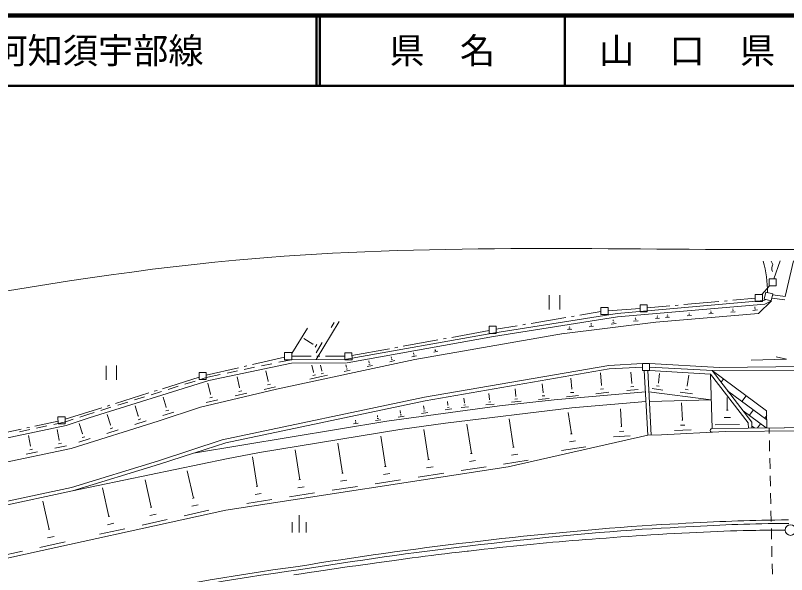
# Model space of a CAD drawing. Units: millimetres, scale not verified. Extents: x 40000 to 680000, y 20000 to 380000.
# Drawn here: x 255019 to 364505, y 300596 to 380000 of the extents above; entities that cross this region are included whole.
import ezdxf
from ezdxf.enums import TextEntityAlignment as Align

# ---------------------------------------------------------------- set-up
doc = ezdxf.new("R2010")
doc.units = ezdxf.units.MM
doc.header["$LTSCALE"] = 1000
doc.linetypes.add('CHAIN', pattern=[18.5, 12, -1.5, 3.5, -1.5])
for name, color, linetype, lineweight in [('M-BGD', 7, 'Continuous', 13), ('M-BMK', 2, 'CHAIN', 13), ('M-BMK-ROW', 30, 'Continuous', 13), ('M-BMK-SRVR', 3, 'Continuous', 13), ('M-STR-HTXT', 7, 'Continuous', 13), ('M-STR-STR1', 1, 'Continuous', 13), ('M-TTL', 2, 'Continuous', 140), ('M-TTL-LINE', 7, 'Continuous', 50)]:
    doc.layers.add(name, color=color, linetype=linetype, lineweight=lineweight)
doc.layers.add('M-TTL-TXT', color=7, linetype='Continuous')
doc.styles.add('ＭＳ ゴシック', font='')
doc.styles.get('ＭＳ ゴシック').set_extended_font_data('MS Gothic')

msp = doc.modelspace()

# ---------------------------------------------------------------- linework, layer by layer
at = {"layer": 'M-BGD'}
for p, q in [((362326, 345116), (362567, 344625)), ((365484, 345147), (364302, 340095)), ((361346, 339703), (361556, 340685)), ((361556, 340685), (362538, 340475)), ((330796, 340255), (330797, 338250)), ((332300, 340255), (332300, 338251)), ((361266, 339502), (340459, 337682)), ((360505, 337688), (362348, 339493)), ((361266, 339502), (361566, 339653)), ((362348, 339493), (361346, 339703)), ((361406, 339011), (362348, 339493)), ((362538, 340475), (362328, 339493)), ((364268, 339599), (362398, 339844)), ((364358, 340094), (362508, 340335)), ((361406, 339011), (340519, 337191)), ((356876, 338268), (356876, 338338)), ((359943, 338329), (360103, 338349)), ((359983, 338530), (360023, 338530)), ((360003, 338530), (359993, 338620)), ((340459, 337682), (322810, 334890)), ((360505, 337688), (345942, 336441)), ((346132, 337333), (346162, 337343)), ((346142, 337343), (346142, 337353)), ((347525, 337293), (347676, 337303)), ((347565, 337464), (347605, 337474)), ((347585, 337474), (347585, 337484)), ((350402, 337354), (350993, 337405)), ((350612, 337545), (350762, 337565)), ((350652, 337735), (350682, 337735)), ((350672, 337735), (350662, 337765)), ((353489, 337606), (354100, 337656)), ((353709, 337806), (353859, 337826)), ((353749, 337997), (353789, 337997)), ((353769, 337997), (353759, 338047)), ((356596, 337867), (357217, 337918)), ((356816, 338068), (356976, 338088)), ((356856, 338258), (356896, 338268)), ((359723, 338119), (360354, 338179)), ((300980, 336537), (297714, 331134)), ((299847, 335675), (300268, 336386)), ((340519, 337191), (322890, 334389)), ((345942, 336441), (332582, 334773)), ((336731, 336187), (336771, 336197)), ((336751, 336197), (336741, 336298)), ((339608, 336168), (340299, 336249)), ((339838, 336409), (340018, 336429)), ((339898, 336619), (339878, 336780)), ((339878, 336619), (339928, 336629)), ((342775, 336560), (343416, 336640)), ((342995, 336781), (343155, 336801)), ((343025, 336981), (343065, 336991)), ((343045, 336981), (343035, 337071)), ((345892, 336952), (346483, 337022)), ((346092, 337152), (346242, 337173)), ((347325, 337103), (347906, 337143)), ((333424, 335394), (333995, 335465)), ((333614, 335595), (333764, 335605)), ((333654, 335765), (333684, 335775)), ((336491, 335776), (337112, 335857)), ((336701, 335997), (336861, 336017)), ((297262, 333329), (295949, 334120)), ((322810, 334890), (302014, 331175)), ((322900, 334399), (302104, 330684)), ((332823, 334813), (311716, 331128)), ((297242, 333288), (297292, 333379)), ((297593, 332898), (297804, 333259)), ((297704, 332096), (298565, 333539)), ((311515, 331759), (311676, 331790)), ((311555, 331970), (311525, 332070)), ((311535, 331960), (311575, 331970)), ((314402, 332181), (314973, 332302)), ((314582, 332402), (314722, 332432)), ((314592, 332582), (314632, 332592)), ((314612, 332582), (314612, 332592)), ((311716, 331128), (292063, 326902)), ((294146, 331102), (292408, 330740)), ((302014, 331175), (294146, 331102)), ((302014, 330674), (294206, 330601)), ((305251, 330675), (305191, 330936)), ((305221, 330665), (305271, 330675)), ((308168, 330826), (308869, 330977)), ((308428, 331327), (308388, 331508)), ((308388, 331097), (308559, 331137)), ((308408, 331317), (308448, 331327)), ((311315, 331509), (311956, 331649)), ((359474, 331043), (364486, 331175)), ((363022, 331525), (364486, 331175)), ((267887, 330262), (267887, 328258)), ((269390, 330263), (269391, 328258)), ((294206, 330601), (282480, 328162)), ((288982, 330026), (287514, 329720)), ((291430, 330536), (289961, 330230)), ((297334, 329339), (297113, 330332)), ((298526, 329510), (298346, 330342)), ((301694, 329421), (302566, 329612)), ((302014, 330033), (301944, 330383)), ((301964, 329752), (302185, 329802)), ((301984, 330032), (302044, 330043)), ((304971, 330134), (305732, 330294)), ((305201, 330424), (305392, 330465)), ((339289, 330295), (313091, 325766)), ((339339, 329794), (313181, 325275)), ((339289, 330295), (344039, 330557)), ((339339, 329794), (344040, 330056)), ((344039, 330557), (345042, 330567)), ((344050, 329555), (344039, 330557)), ((345052, 329565), (344050, 329555)), ((344300, 329565), (344794, 320374)), ((344801, 329565), (345295, 320394)), ((345042, 330567), (345052, 329565)), ((345042, 330567), (354934, 330009)), ((345042, 330066), (354924, 329508)), ((345052, 329565), (353692, 329076)), ((353932, 329568), (359567, 322223)), ((353932, 329568), (361671, 323862)), ((367132, 329632), (354924, 329508)), ((367132, 330133), (354934, 330009)), ((282350, 328643), (281474, 328370)), ((284087, 329005), (282350, 328643)), ((286535, 329516), (285066, 329210)), ((286831, 327151), (286479, 328685)), ((290920, 328055), (290578, 329538)), ((296833, 328357), (298216, 328668)), ((297254, 328888), (297604, 328969)), ((297294, 329329), (297384, 329350)), ((298066, 328628), (299308, 328899)), ((298446, 329109), (298757, 329180)), ((298486, 329510), (298566, 329520)), ((334008, 326955), (333857, 328469)), ((338237, 327498), (338066, 329252)), ((342547, 327780), (342386, 329344)), ((346305, 327821), (346475, 329144)), ((350405, 327392), (350605, 328935)), ((353692, 329076), (359066, 322132)), ((353692, 329076), (353935, 321359)), ((282480, 328162), (265473, 322855)), ((280519, 328073), (279087, 327626)), ((282120, 328292), (281117, 328292)), ((282701, 326218), (282340, 327801)), ((290820, 327523), (291230, 327614)), ((290869, 328045), (290970, 328065)), ((329959, 326443), (329828, 327706)), ((338297, 327508), (338177, 327498)), ((342597, 327780), (342497, 327770)), ((346436, 327330), (346045, 327390)), ((346355, 327821), (346255, 327831)), ((350455, 327382), (350345, 327402)), ((355546, 328375), (355206, 327914)), ((275746, 326585), (274314, 326138)), ((278133, 327329), (276701, 326882)), ((292063, 326902), (281309, 324353)), ((286220, 325968), (287883, 326340)), ((286731, 326610), (287151, 326700)), ((286780, 327141), (286881, 327161)), ((290319, 326892), (291952, 327263)), ((322332, 325468), (322251, 326290)), ((326070, 325941), (325959, 326983)), ((330009, 326443), (329909, 326433)), ((331503, 325411), (344462, 326528)), ((334278, 326474), (333848, 326434)), ((334068, 326966), (333958, 326955)), ((339290, 326476), (337416, 326285)), ((338528, 326967), (338067, 326917)), ((343449, 326898), (341846, 326737)), ((342798, 327319), (342397, 327279)), ((353813, 325398), (344963, 326548)), ((346957, 326789), (345404, 326999)), ((351127, 326249), (349413, 326479)), ((350545, 326850), (350124, 326910)), ((361700, 322591), (356138, 326702)), ((356559, 326381), (356469, 326261)), ((273359, 325841), (271927, 325394)), ((276438, 324362), (275976, 325805)), ((282100, 325045), (283744, 325406)), ((282601, 325677), (283012, 325767)), ((282651, 326198), (282752, 326228)), ((313081, 325766), (284387, 319714)), ((313181, 325275), (284869, 319303)), ((316429, 324645), (316348, 325186)), ((318754, 325006), (318693, 325628)), ((322372, 325468), (322302, 325458)), ((331503, 325411), (323725, 324567)), ((326832, 325199), (325469, 325059)), ((326281, 325550), (325940, 325520)), ((326110, 325951), (326020, 325941)), ((330811, 325601), (329287, 325451)), ((330189, 326002), (329809, 325962)), ((334960, 326034), (333266, 325853)), ((344542, 325185), (333999, 324269)), ((345043, 325165), (353813, 325398)), ((356079, 323956), (356058, 325720)), ((358774, 326001), (358173, 325189)), ((268586, 324353), (267154, 323906)), ((270972, 325097), (269540, 324650)), ((272469, 323108), (272018, 324551)), ((281309, 324353), (275286, 322397)), ((276388, 324352), (276488, 324382)), ((323725, 324567), (307729, 322397)), ((313031, 324092), (312961, 324553)), ((313061, 324092), (313001, 324082)), ((317000, 324144), (316038, 323993)), ((333999, 324269), (316099, 322099)), ((316599, 324374), (316358, 324334)), ((316459, 324655), (316398, 324645)), ((319345, 324435), (318303, 324325)), ((318924, 324706), (318664, 324676)), ((318794, 325006), (318724, 325006)), ((323003, 324807), (321811, 324687)), ((322522, 325118), (322222, 325088)), ((341065, 321646), (340944, 324121)), ((349715, 322520), (349594, 324996)), ((265313, 323336), (264159, 322956)), ((266199, 323609), (265323, 323336)), ((268501, 321853), (268049, 323307)), ((272429, 323098), (272519, 323128)), ((275947, 323169), (277521, 323670)), ((276388, 323830), (276779, 323961)), ((306436, 322978), (306406, 323208)), ((310195, 323099), (309343, 322969)), ((309834, 323300), (309624, 323270)), ((309694, 323540), (309633, 323911)), ((309714, 323550), (309664, 323540)), ((313572, 323612), (312660, 323471)), ((313191, 323832), (312961, 323802)), ((333950, 320581), (333478, 323628)), ((355969, 323956), (356189, 323956)), ((361592, 321432), (358334, 323826)), ((359787, 324007), (359196, 323195)), ((361686, 323199), (361401, 322815)), ((361671, 323862), (361725, 321430)), ((262106, 322272), (260469, 321922)), ((263210, 322643), (262056, 322262)), ((265473, 322855), (262206, 321781)), ((275286, 322397), (262939, 318514)), ((264532, 320599), (264070, 322053)), ((271989, 321915), (273562, 322416)), ((272429, 322576), (272820, 322697)), ((307729, 322397), (280309, 317848)), ((303670, 322095), (303029, 321995)), ((303400, 322255), (303239, 322225)), ((303309, 322436), (303269, 322426)), ((303289, 322436), (303279, 322516)), ((306877, 322587), (306136, 322477)), ((306567, 322767), (306376, 322737)), ((306456, 322978), (306416, 322978)), ((316099, 322099), (309574, 321185)), ((319748, 317790), (319115, 321949)), ((325742, 318654), (325119, 322703)), ((349635, 322520), (349785, 322530)), ((354366, 321860), (357833, 321891)), ((355658, 322913), (356520, 322923)), ((359076, 321401), (359066, 322132)), ((359578, 321411), (359567, 322223)), ((360810, 322003), (360369, 321421)), ((262206, 321781), (245850, 318288)), ((257046, 321190), (255579, 320877)), ((259491, 321713), (258024, 321400)), ((261245, 319696), (260934, 321200)), ((268020, 320651), (269603, 321152)), ((268461, 321833), (268551, 321874)), ((268461, 321312), (268852, 321443)), ((309574, 321185), (289690, 317911)), ((313675, 316906), (313022, 321176)), ((340795, 320924), (341386, 320944)), ((340985, 321636), (341136, 321646)), ((355779, 320899), (346759, 320435)), ((348603, 321057), (350958, 321168)), ((349454, 321799), (350046, 321829)), ((353935, 321359), (364208, 321452)), ((355779, 320899), (368819, 321023)), ((359928, 321411), (359577, 321671)), ((364208, 321482), (368468, 321524)), ((257166, 318853), (256865, 320326)), ((261195, 319686), (261295, 319706)), ((264041, 319386), (265625, 319898)), ((264482, 320579), (264582, 320609)), ((264482, 320058), (264883, 320179)), ((284387, 319714), (275318, 316744)), ((307561, 315952), (306898, 320252)), ((344794, 320374), (324971, 315888)), ((333839, 320561), (334060, 320601)), ((339943, 320172), (342309, 320283)), ((344794, 320374), (346759, 320435)), ((257116, 318843), (257216, 318863)), ((260624, 318554), (262257, 318885)), ((261135, 319165), (261546, 319245)), ((284869, 319303), (280489, 317878)), ((301458, 314998), (300805, 319268)), ((325631, 318644), (325852, 318674)), ((332527, 318215), (336015, 318758)), ((333679, 319468), (334551, 319599)), ((262939, 318514), (241532, 314007)), ((256555, 317710), (258168, 318042)), ((257066, 318322), (257467, 318402)), ((280309, 317848), (275468, 316273)), ((289690, 317911), (284980, 317028)), ((295384, 314054), (294731, 318294)), ((319638, 317770), (319858, 317800)), ((325461, 317541), (326343, 317682)), ((275328, 316754), (262961, 312962)), ((263111, 312481), (284980, 317028)), ((289321, 313110), (288678, 317319)), ((313564, 316886), (313795, 316916)), ((319468, 316648), (320360, 316788)), ((324319, 316298), (327807, 316831)), ((275468, 316273), (263111, 312481)), ((280281, 311444), (279417, 315342)), ((284872, 309731), (324971, 315888)), ((307441, 315932), (307671, 315962)), ((313394, 315734), (314306, 315874)), ((318296, 315374), (321864, 315917)), ((301347, 314978), (301568, 315018)), ((307271, 314790), (308183, 314930)), ((312192, 314430), (315840, 314993)), ((274297, 310159), (273444, 314057)), ((295264, 314034), (295494, 314074)), ((301177, 313845), (302079, 313986)), ((306079, 313496), (309707, 314049)), ((263001, 312972), (232774, 306457)), ((263111, 312481), (232895, 305966)), ((268294, 308854), (267401, 312903)), ((289040, 311967), (289932, 312108)), ((289210, 313090), (289431, 313130)), ((293922, 311628), (297499, 312181)), ((295094, 312911), (295996, 313042)), ((299985, 312562), (303593, 313115)), ((259805, 307007), (258922, 311026)), ((280170, 311423), (280391, 311474)), ((287868, 310694), (291436, 311247)), ((274187, 310129), (274408, 310179)), ((280070, 310291), (280952, 310492)), ((284872, 309731), (244753, 300919)), ((268184, 308834), (268404, 308884)), ((274087, 308996), (274979, 309187)), ((278978, 308947), (282496, 309720)), ((295293, 309054), (295294, 306549)), ((268084, 307681), (268976, 307882)), ((272995, 307633), (276543, 308415)), ((294291, 308052), (294291, 306548)), ((296296, 306549), (296295, 308053)), ((345390, 307615), (346703, 307686)), ((346703, 307686), (347935, 307756)), ((347935, 307756), (349108, 307817)), ((349108, 307817), (350210, 307877)), ((350210, 307877), (351253, 307928)), ((351253, 307928), (352255, 307978)), ((352255, 307978), (353207, 308029)), ((353207, 308029), (354129, 308079)), ((354129, 308079), (355021, 308119)), ((355021, 308119), (355893, 308150)), ((355042, 307618), (355903, 307659)), ((355893, 308150), (356745, 308190)), ((355903, 307659), (356755, 307689)), ((356745, 308190), (357587, 308220)), ((356755, 307689), (357597, 307719)), ((357587, 308220), (358429, 308251)), ((357597, 307719), (358439, 307750)), ((358429, 308251), (359271, 308271)), ((358439, 307750), (359281, 307770)), ((359271, 308271), (360123, 308291)), ((359281, 307770), (360143, 307790)), ((360123, 308291), (360995, 308312)), ((360143, 307790), (361015, 307810)), ((360995, 308312), (361887, 308332)), ((361015, 307810), (361907, 307831)), ((361887, 308332), (362819, 308342)), ((361907, 307831), (362829, 307841)), ((362819, 308342), (363781, 308353)), ((362829, 307841), (363801, 307851)), ((363781, 308353), (364783, 308363)), ((363801, 307851), (364804, 307862)), ((259695, 306987), (259916, 307027)), ((266972, 306318), (270550, 307101)), ((343996, 307535), (345390, 307615)), ((344017, 307033), (345410, 307114)), ((345410, 307114), (346723, 307185)), ((346723, 307185), (347956, 307255)), ((347956, 307255), (349118, 307316)), ((349118, 307316), (350221, 307376)), ((350221, 307376), (351273, 307427)), ((351273, 307427), (352275, 307477)), ((352275, 307477), (353227, 307527)), ((353227, 307527), (354149, 307578)), ((354149, 307578), (355042, 307618)), ((259595, 305834), (260497, 306025)), ((258483, 304451), (262081, 305244)), ((252430, 303126), (256038, 303919))]:
    msp.add_line(p, q, dxfattribs=at)
for centre, radius, start, end in [((343295, 340379), 18512, 0.78608, 14.80449), ((363419, 344074), 1012, 146.86984, 206.30979), ((353945, 321078), 271, 92.39851, 276.02298), ((386691, -261795), 570936, 94.29, 99.22546), ((386691, -261795), 570435, 94.29, 99.22607), ((352447, -114300), 419983, 97.83928, 101.78348), ((352447, -114300), 419482, 97.83928, 101.78348)]:
    msp.add_arc(centre, radius, start, end, dxfattribs=at)
at = {"layer": 'M-BMK'}
for p, q in [((350702, 306534), (351714, 306585)), ((351714, 306585), (352717, 306635)), ((352717, 306635), (353699, 306676)), ((353699, 306676), (354661, 306716)), ((354661, 306716), (355613, 306746)), ((355613, 306746), (356545, 306787)), ((356545, 306787), (357457, 306807)), ((357457, 306807), (358359, 306837)), ((358359, 306837), (359261, 306858)), ((359261, 306858), (360143, 306878)), ((360143, 306878), (360705, 306888)), ((360705, 306888), (364303, 306919)), ((334075, 305417), (335007, 305497)), ((335007, 305497), (335949, 305568)), ((335949, 305568), (336911, 305648)), ((336911, 305648), (337883, 305718)), ((337883, 305718), (338885, 305789)), ((338885, 305789), (339908, 305859)), ((339908, 305859), (340960, 305940)), ((340960, 305940), (342042, 306010)), ((342042, 306010), (343165, 306091)), ((343165, 306091), (344047, 306141)), ((344047, 306141), (345230, 306222)), ((345230, 306222), (346372, 306292)), ((346372, 306292), (347495, 306363)), ((347495, 306363), (348587, 306423)), ((348587, 306423), (349650, 306484)), ((349650, 306484), (350702, 306534)), ((322669, 304311), (323711, 304421)), ((323711, 304421), (324724, 304532)), ((324724, 304532), (325716, 304632)), ((325716, 304632), (326678, 304733)), ((326678, 304733), (327630, 304833)), ((327630, 304833), (328572, 304924)), ((328572, 304924), (329494, 305014)), ((329494, 305014), (330416, 305105)), ((330416, 305105), (331328, 305185)), ((331328, 305185), (332240, 305266)), ((332240, 305266), (333153, 305346)), ((333153, 305346), (334075, 305417)), ((313178, 303195), (314090, 303316)), ((314090, 303316), (315022, 303426)), ((315022, 303426), (315984, 303547)), ((315984, 303547), (316986, 303667)), ((316986, 303667), (318039, 303788)), ((318039, 303788), (319151, 303919)), ((319151, 303919), (319332, 303939)), ((319332, 303939), (320484, 304069)), ((320484, 304069), (321587, 304190)), ((321587, 304190), (322669, 304311)), ((305401, 302140), (306262, 302261)), ((306262, 302261), (307385, 302411)), ((307385, 302411), (308447, 302562)), ((308447, 302562), (309450, 302693)), ((309450, 302693), (310412, 302823)), ((310412, 302823), (311354, 302954)), ((311354, 302954), (312266, 303075)), ((312266, 303075), (313178, 303195)), ((297743, 301045), (298726, 301196)), ((298726, 301196), (299668, 301337)), ((299668, 301337), (300580, 301467)), ((300580, 301467), (301482, 301598)), ((301482, 301598), (302404, 301728)), ((302404, 301728), (303356, 301859)), ((303356, 301859), (304348, 302000)), ((304348, 302000), (305401, 302140)), ((294566, 300553), (295589, 300714)), ((295589, 300714), (296711, 300885)), ((296711, 300885), (297743, 301045))]:
    msp.add_line(p, q, dxfattribs=at)
at = {"layer": 'M-BMK-ROW'}
for p, q in [((362718, 342590), (363599, 345126)), ((362047, 341587), (362047, 342590)), ((362047, 342590), (363049, 342590)), ((363049, 342590), (363049, 341588)), ((361015, 340374), (362097, 341587)), ((363049, 341588), (362047, 341587)), ((355678, 339442), (356076, 339477)), ((356873, 339548), (360063, 339833)), ((360063, 339372), (360063, 340374)), ((360063, 340374), (361065, 340374)), ((361065, 340374), (361065, 339372)), ((338154, 337511), (338154, 338513)), ((338154, 338513), (339156, 338513)), ((339156, 338513), (339156, 337511)), ((339156, 338052), (343716, 338384)), ((343716, 337913), (343716, 338916)), ((343716, 338916), (344718, 338916)), ((344718, 338916), (344719, 337914)), ((344718, 338465), (347908, 338749)), ((348705, 338820), (349104, 338856)), ((349901, 338927), (354881, 339371)), ((361065, 339372), (360063, 339372)), ((333967, 337228), (334361, 337295)), ((335150, 337427), (338154, 337932)), ((339156, 337511), (338154, 337511)), ((344719, 337914), (343716, 337913)), ((327063, 336069), (327458, 336135)), ((328247, 336267), (333178, 337096)), ((296510, 335583), (294266, 331995)), ((316963, 334286), (322268, 335261)), ((322269, 334850), (322268, 335852)), ((322268, 335852), (323271, 335852)), ((323271, 335431), (326274, 335936)), ((323271, 335852), (323271, 334850)), ((315783, 334070), (316176, 334142)), ((323271, 334850), (322269, 334850)), ((308898, 332805), (309291, 332878)), ((310078, 333022), (314996, 333925)), ((293244, 332114), (294246, 332115)), ((293244, 331112), (293244, 332114)), ((294246, 332115), (294246, 331113)), ((301803, 331095), (301803, 332097)), ((301803, 332097), (302805, 332097)), ((302805, 331687), (308111, 332661)), ((302805, 332097), (302806, 331095)), ((288656, 330425), (293244, 331493)), ((294246, 331113), (293244, 331112)), ((294246, 331614), (297025, 331607)), ((297825, 331605), (298225, 331604)), ((299025, 331602), (301803, 331596)), ((302806, 331095), (301803, 331095)), ((282119, 328904), (286708, 329972)), ((287487, 330153), (287876, 330244)), ((275884, 326988), (281117, 328633)), ((281117, 329294), (282119, 329295)), ((281117, 328292), (281117, 329294)), ((282119, 329295), (282120, 328292)), ((269207, 324888), (273976, 326388)), ((274740, 326628), (275121, 326748)), ((262066, 322643), (267299, 324288)), ((268062, 324528), (268443, 324648)), ((261064, 321991), (261063, 322994)), ((261063, 322994), (262066, 322994)), ((262066, 322994), (262066, 321992)), ((257789, 321669), (261064, 322382)), ((262066, 321992), (261064, 321991)), ((250949, 320179), (255834, 321243)), ((256616, 321414), (257007, 321499))]:
    msp.add_line(p, q, dxfattribs=at)
at = {"layer": 'M-BMK-SRVR'}
msp.add_circle((365054, 306920), 752, dxfattribs=at)
at = {"layer": 'M-STR-HTXT'}
msp.add_open_spline([(66199, 329007), (108404, 327248), (150608, 325489), (192221, 330632), (223655, 334517), (254752, 342341), (286296, 345252), (310686, 347503), (335343, 346816), (359894, 346744), (389770, 346656), (419489, 347479), (449471, 345609), (470028, 344326), (490710, 341778), (509967, 334964), (516944, 332495), (523733, 329467), (530522, 326439)], degree=3, knots=[0, 0, 0, 0, 1, 1, 1, 2, 2, 2, 3, 3, 3, 4, 4, 4, 5, 5, 5, 6, 6, 6, 6], dxfattribs=at)
at = {"layer": 'M-STR-STR1'}
for p, q in [((362025, 321432), (362043, 320633)), ((362065, 319633), (362098, 318134)), ((362121, 317134), (362154, 315634)), ((362176, 314635), (362209, 313135)), ((362231, 312135), (362265, 310636)), ((362287, 309636), (362320, 308136)), ((362342, 307137), (362375, 305637)), ((362398, 304637), (362431, 303138)), ((362453, 302138), (362486, 300638))]:
    msp.add_line(p, q, dxfattribs=at)
at = {"layer": 'M-TTL'}
msp.add_line((680000, 380000), (40000, 380000), dxfattribs=at)
at = {"layer": 'M-TTL-LINE'}
for p, q in [((297750, 380000), (297750, 370000)), ((298250, 380000), (298250, 370000)), ((333000, 380000), (333000, 370000)), ((40000, 370000), (680000, 370000))]:
    msp.add_line(p, q, dxfattribs=at)

# ---------------------------------------------------------------- texts
at = {"layer": 'M-TTL-TXT', "style": 'ＭＳ ゴシック'}
msp.add_text('一般県道\u3000山口阿知須宇部線', height=3666, dxfattribs=at).set_placement((216734, 375000), align=Align.MIDDLE_LEFT)
for s, p in [('県\u3000名', (315625, 375000)), ('山\u3000口\u3000県', (350375, 375000))]:
    msp.add_text(s, height=3666, dxfattribs=at).set_placement(p, align=Align.MIDDLE_CENTER)

doc.saveas('drawing.dxf')
